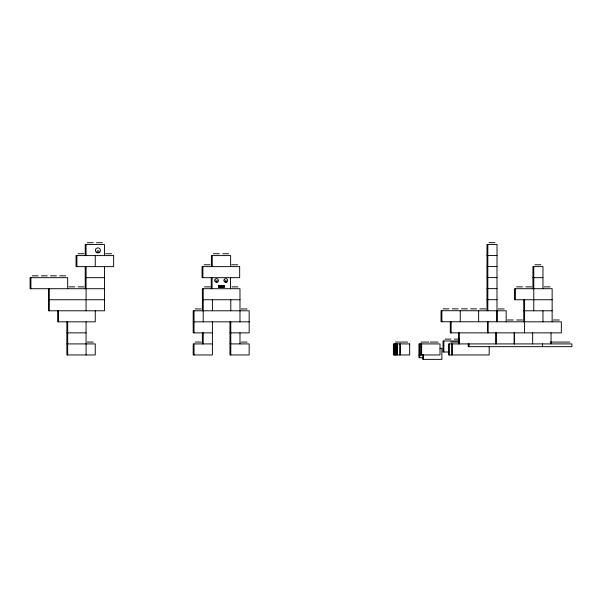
<?xml version="1.0" encoding="UTF-8"?>
<svg xmlns="http://www.w3.org/2000/svg" width="602" height="602" viewBox="0 0 602 602"><rect width="100%" height="100%" fill="white"/><g stroke="black" fill="none" stroke-linecap="round" stroke-linejoin="round"><path stroke-width="0.9" d="M95.485 249.777L95.402 250.432A2.521 2.521 0 0 0 99.014 252.674A2.521 2.521 0 0 0 99.526 248.453A2.521 2.521 0 0 0 95.485 249.777L95.432 250.432M217.314 281.563L217.239 281.029M216.028 281.036L216.299 282.007M216.005 281.036L217.254 281.029M216.276 282.007L217.156 281.887M226.164 281.999L226.533 281.382L225.976 280.698M226.186 281.999L225.306 281.894M225.818 280.675L225.14 281.578M87.29 242.711L93.22 242.711M96.478 242.711L102.408 242.711M489.042 242.636L494.972 242.636M78.102 253.751L84.024 253.751M105.674 253.751L111.596 253.751M213.454 253.751L219.384 253.751M222.65 253.751L228.572 253.751M487.003 255.511L497.019 255.511M204.116 264.79L210.045 264.79M231.695 264.79L237.617 264.79M534.99 264.79L540.912 264.79M487.003 266.551L497.019 266.551M32.147 275.836L38.069 275.836M41.335 275.836L47.265 275.836M50.523 275.836L56.453 275.836M59.718 275.836L65.648 275.836M85.243 277.672L104.455 277.672M487.003 277.59L497.019 277.59M532.943 277.665L542.959 277.665M218.526 286.131L224.079 286.131L224.079 285.438L218.526 285.438L218.526 287.508L224.079 287.508L224.079 286.823L218.526 286.823M68.906 286.876L74.836 286.876M78.102 286.876L84.024 286.876M204.432 286.876L210.361 286.876M232.003 286.876L237.933 286.876M516.606 286.868L522.536 286.868M525.794 286.868L531.724 286.868M544.178 286.868L550.108 286.868M104.455 288.712L30.1 288.712L30.1 277.672L67.687 277.672L67.687 288.712M487.003 288.636L497.019 288.636M48.484 299.751L104.455 299.751M202.385 299.751L239.98 299.751M487.003 299.676L497.019 299.676M552.147 299.743L514.559 299.743L514.559 288.704L552.147 288.704L552.147 321.829M443.087 308.871L449.017 308.871M452.283 308.871L458.205 308.871M461.471 308.871L467.4 308.871M470.659 308.871L476.588 308.871M479.854 308.871L485.784 308.871M195.244 308.954L201.166 308.954M241.199 308.954L247.121 308.954M498.2 308.946L504.122 308.946M523.755 310.79L552.147 310.79M507.418 319.986L513.34 319.986M516.606 319.986L522.536 319.986M553.366 319.986L559.296 319.986M193.197 321.837L249.168 321.837M66.867 332.876L86.071 332.876M212.408 332.876L193.197 332.876L193.197 310.79L249.168 310.79L249.168 332.876L229.964 332.876M445.081 339.129L451.003 339.129M454.269 339.129L459.303 339.129M459.484 340.965L443.034 340.965L443.034 352.004L448.761 352.004M87.29 342.071L93.22 342.071M195.244 342.071L201.166 342.071M241.199 342.071L247.121 342.071M395.446 342.071L407.637 342.071M420.994 342.071L428.774 342.071M430.182 342.071L437.963 342.071M450.612 342.071L459.13 342.071M550.341 342.071L569.853 342.071M66.867 343.915L95.259 343.915L95.259 354.954L66.867 354.954L66.867 321.837M212.408 343.915L193.197 343.915L193.197 354.954L212.408 354.954L212.408 321.837M229.964 343.915L249.168 343.915L249.168 354.954L229.964 354.954L229.964 321.837M440.054 348.325L441.891 348.325L441.891 359.364L422.687 359.364L422.687 354.766M418.947 354.954L440.009 354.954L440.009 343.915L418.947 343.915L418.932 357.723L423.356 357.723M551.033 332.868L551.033 343.908M542.959 288.704L542.959 266.626L532.943 266.626L532.943 288.704M542.959 310.79L542.959 321.829M542.575 343.915L542.575 346.677M533.771 266.626L533.771 310.79M532.657 332.868L532.657 343.908M524.575 299.743L524.575 332.868M523.755 299.743L523.755 321.829M515.387 288.704L515.387 299.743M514.296 332.876L514.296 343.915M514.274 332.868L514.274 343.908M506.169 321.829L506.169 310.79L441.048 310.715L441.048 321.754L561.342 321.829L561.342 332.868L450.304 332.868L450.304 321.829M496.981 310.79L496.981 321.829L497.019 244.472L487.003 244.472L487.003 310.715M496.116 332.876L496.116 343.915M495.913 332.876L495.913 343.915M489.185 346.677L489.185 354.954L448.573 354.954L448.573 343.915L571.9 343.915L571.9 346.677L468.221 346.677L468.221 343.915M487.823 244.472L487.823 310.715M487.898 321.829L487.898 332.868M487.816 321.829L487.816 332.868M478.635 310.715L478.635 321.754M469.048 343.915L469.048 346.677M460.252 310.715L460.252 321.754M459.349 332.876L459.349 343.915M458.521 332.876L458.521 343.915M452.418 343.915L452.418 354.954M451.59 343.915L451.59 354.954M451.131 321.829L451.131 332.868M449.393 343.915L449.393 354.954M443.862 340.965L443.862 352.004M441.868 310.715L441.868 321.754M423.507 354.766L423.507 359.364M421.626 343.915L421.626 354.954M420.798 343.915L420.798 354.954M419.775 343.915L419.76 357.723M400.488 343.915L400.488 354.954M399.66 343.915L399.66 354.954M397.471 343.915L397.471 354.954M396.643 343.915L396.643 354.954M395.875 343.915L395.875 354.954M395.055 343.915L395.055 354.954M394.227 343.915L394.227 354.954M239.98 321.837L239.98 288.712L202.385 288.712L202.385 310.79M239.98 332.876L239.98 343.915M230.784 299.751L230.784 310.79M230.784 321.837L230.784 354.954M230.619 266.633L230.619 255.594L211.415 255.594L211.415 266.633M230.476 277.672L230.476 288.712M224.042 285.438L224.042 287.508M218.564 285.438L218.564 286.131M218.564 286.823L218.564 287.508M212.408 299.751L212.408 310.79M212.235 255.594L212.235 266.633M212.092 277.672L212.092 288.712M211.264 277.672L211.264 288.712M203.213 288.712L203.213 321.837M203.213 332.876L203.213 343.915M202.897 266.633L202.897 277.672M202.385 332.876L202.385 343.915M194.025 310.79L194.025 332.876M194.025 343.915L194.025 354.954M104.455 255.594L104.455 244.555L85.243 244.555L85.243 255.594M104.455 266.633L104.455 310.79L48.484 310.79L48.484 288.712M95.259 255.594L95.259 266.633M95.259 310.79L95.259 321.837L57.672 321.837L57.672 310.79M86.071 244.555L86.071 255.594M86.071 266.633L86.071 310.79M86.071 321.837L86.071 354.954M85.243 266.633L85.243 288.712M76.883 255.594L76.883 266.633M67.687 321.837L67.687 354.954M58.499 310.79L58.499 321.837M49.311 288.712L49.311 310.79M30.928 277.672L30.928 288.712M214.846 280.013L214.771 280.487A1.844 1.836 0 0 0 217.405 282.127A1.844 1.836 0 0 0 217.773 279.05A1.844 1.836 0 0 0 214.824 280.013M224.027 280.013L223.952 280.487A1.844 1.836 0 0 0 226.6 282.127A1.844 1.836 0 0 0 226.977 279.05A1.844 1.836 0 0 0 224.027 280.013M113.643 255.594L76.055 255.594L76.055 266.633L113.643 266.633L113.643 255.594M239.664 266.633L202.076 266.633L202.076 277.672L239.664 277.672L239.664 266.633M409.684 343.915L393.399 343.915L393.399 354.954L409.684 354.954L409.684 343.915M97.291 252.358A0.971 0.971 0 0 0 98.916 251.907A0.971 0.971 0 0 0 97.712 250.725A0.971 0.971 0 0 0 97.291 252.358"/></g></svg>
